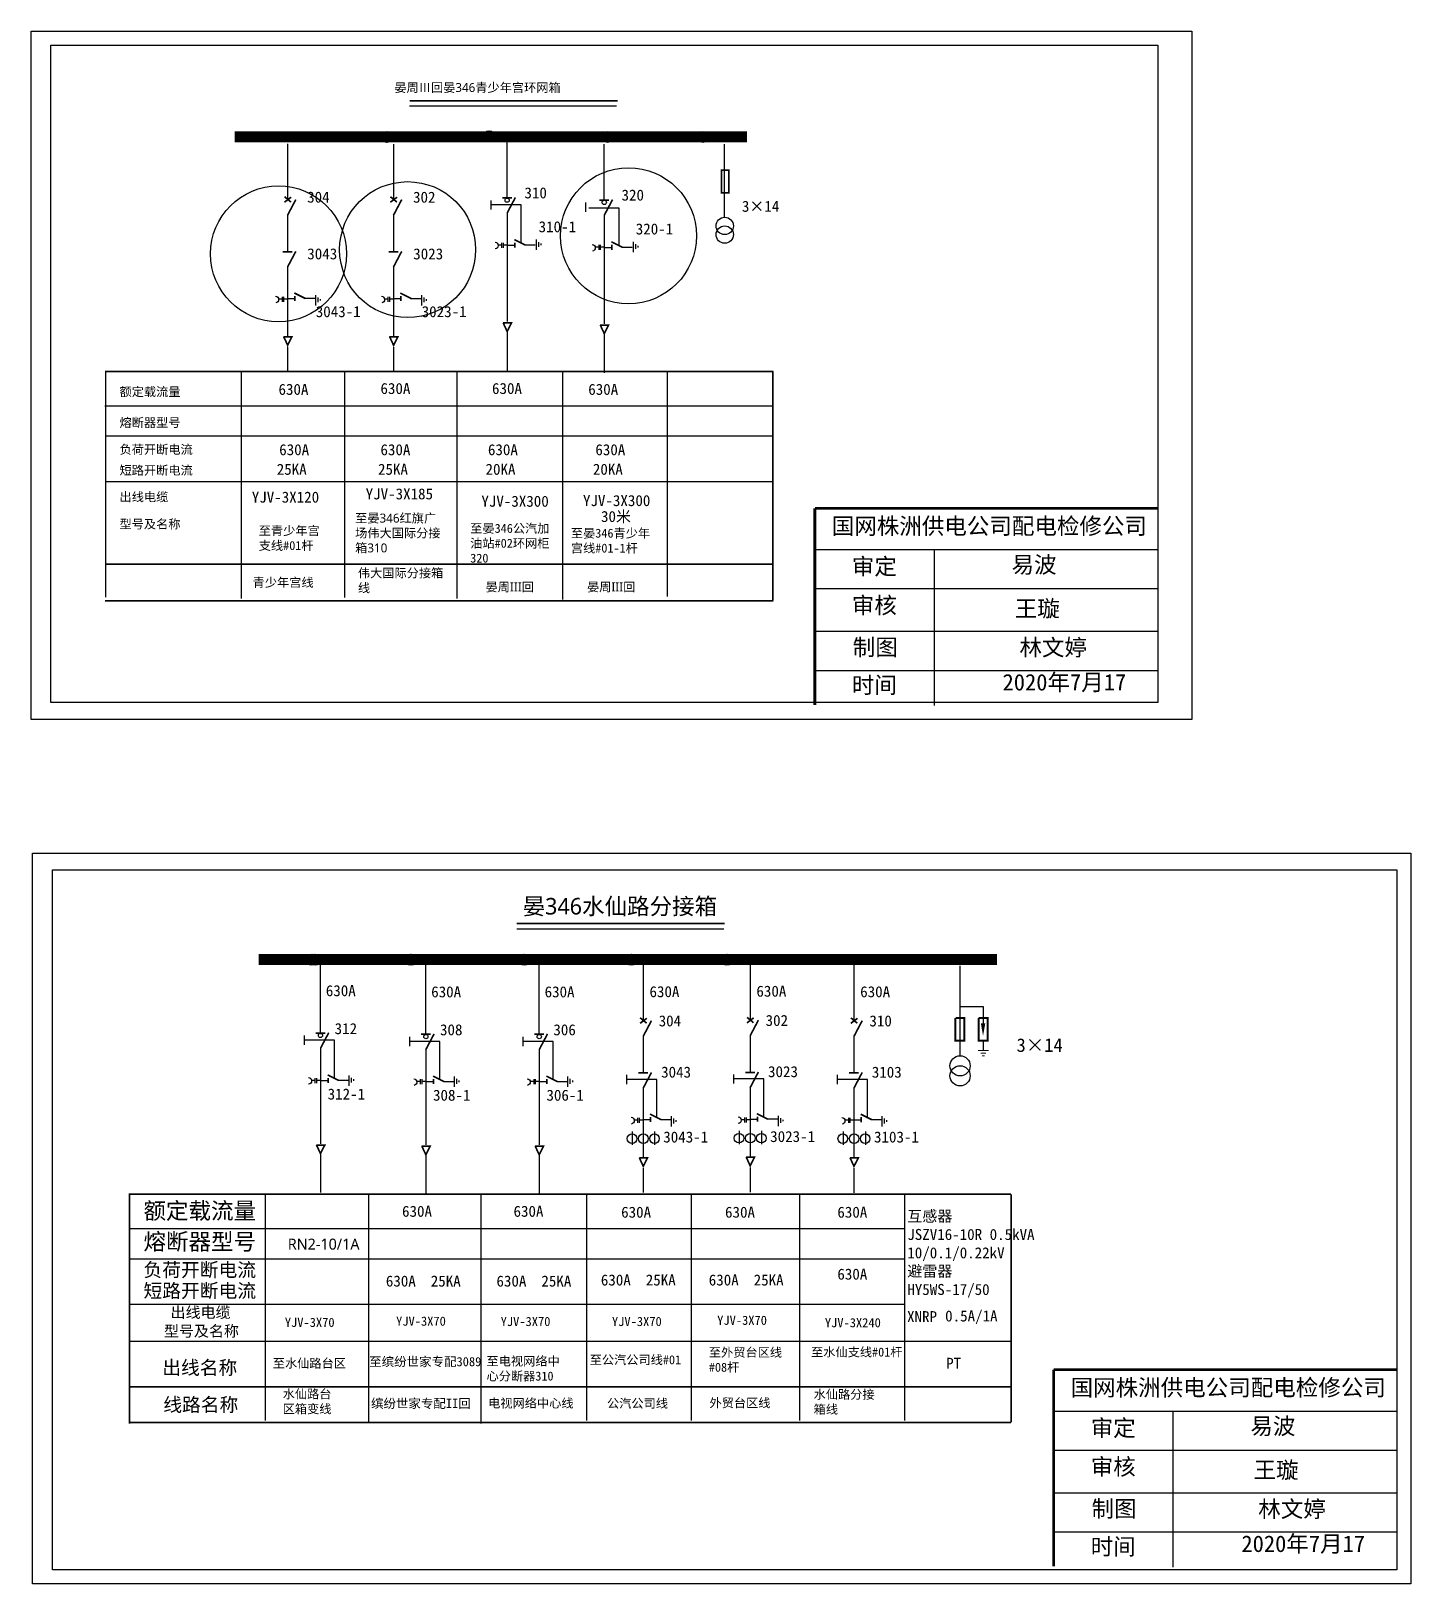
# Model space of a CAD drawing. Extents: x 39 to 764, y -299 to -13.
# Drawn here: x 513.7 to 764.5, y -296.6 to -14.3 of the extents above; entities that cross this region are included whole.
import ezdxf

# ---------------------------------------------------------------- set-up
doc = ezdxf.new("R2010")
doc.units = 0
doc.header["$LTSCALE"] = 0.774411
doc.linetypes.add('ACAD_ISO02W100', pattern=[15, 12, -3])
doc.linetypes.add('CENTER', pattern=[50.8, 31.75, -6.35, 6.35, -6.35])
doc.layers.get('0').update_dxf_attribs({"linetype": 'CONTINUOUS'})
doc.layers.add('2', color=7, linetype='CONTINUOUS')
doc.styles.add('_txtstyle_1.63_0_0', font='simsun.ttc', dxfattribs={"height": 1.625415})
doc.styles.add('_txtstyle_200.00_0_0200', font='simsun.ttc', dxfattribs={"height": 200})
doc.styles.add('HZ', font='msyh.ttf')
doc.styles.add('KaiTi_txtstyle_1.66_0_0', font='simkai.ttf', dxfattribs={"height": 1.661575})
doc.styles.add('KaiTi_txtstyle_2.00_0_0', font='simkai.ttf', dxfattribs={"height": 2})
doc.styles.get("Standard").update_dxf_attribs({"font": 'simkai.ttf', "height": 2.5})
doc.styles.add('STYLE1', font='txt.shx', dxfattribs={"height": 2.6})
doc.styles.add('字体', font='simkai_0.ttf', dxfattribs={"height": 2.5})
doc.styles.add('微软雅黑_txtstyle_1.63_0_0', font='msyh.ttf', dxfattribs={"height": 1.625415})
doc.styles.add('楷体_GB2312_txtstyle_3.00_0_0', font='simkai_0.ttf', dxfattribs={"height": 3})

# ---------------------------------------------------------------- blocks, each defined once
blk = doc.blocks.new('JD')
for points in [[(-2, 0.2), (-2, -0.2), (2, 0.2), (2, -0.2)], [(1, -1.2), (1, -0.8), (-1, -1.2), (-1, -0.8)], [(-0.5, -1.8), (-0.5, -2.2), (0.5, -1.8), (0.5, -2.2)]]:
    blk.add_trace(points)

msp = doc.modelspace()

# ---------------------------------------------------------------- linework, layer by layer
for p, q in [((560.35, -34.85), (560.35, -44.99)), ((579.6, -34.86), (579.6, -44.99)), ((600.2, -34.47), (600.2, -44.61)), ((617.85, -34.87), (617.85, -45.01)), ((639.72, -34.86), (639.72, -48.15)), ((560.35, -47.71), (560.35, -54.36)), ((579.6, -47.72), (579.6, -54.36)), ((600.25, -47.34), (600.25, -67.13)), ((617.9, -47.74), (617.9, -67.53)), ((600.25, -53.24), (601.64, -53.24)), ((603.45, -53.2), (605.33, -53.2)), ((621.1, -53.6), (622.98, -53.6)), ((617.9, -53.64), (619.29, -53.64)), ((560.35, -57.12), (560.35, -69.79)), ((560.35, -57.15), (560.35, -57.38)), ((579.6, -57.13), (579.6, -69.79)), ((579.6, -57.16), (579.6, -57.39)), ((560.27, -62.94), (561.66, -62.94)), ((563.47, -62.9), (565.35, -62.9)), ((579.52, -62.95), (580.91, -62.95)), ((582.71, -62.91), (584.6, -62.91)), ((600.25, -68.92), (600.25, -76.02)), ((617.9, -69.32), (617.9, -76.42)), ((551.91, -76.38), (551.91, -117.47)), ((570.7, -76.38), (570.7, -117.28)), ((591.11, -76.38), (591.11, -117.47)), ((610.31, -76.38), (610.31, -117.66)), ((629.34, -76.38), (629.34, -117.09)), ((527.14, -82.43), (648.53, -82.43)), ((527.44, -87.92), (648.53, -87.92)), ((527.44, -96.19), (648.53, -96.19)), ((566.28, -183.92), (566.28, -196.43)), ((585.42, -184.13), (585.42, -196.64)), ((606.03, -184.13), (606.03, -196.64)), ((624.98, -184.1), (624.98, -194.23)), ((644.41, -184.01), (644.41, -194.15)), ((663.28, -184.11), (663.28, -194.24)), ((624.98, -196.96), (624.98, -203.6)), ((644.41, -196.88), (644.41, -203.52)), ((663.28, -196.97), (663.28, -203.61)), ((566.33, -199.16), (566.33, -216.58)), ((585.48, -199.37), (585.48, -216.79)), ((606.09, -199.37), (606.09, -216.79)), ((566.33, -205.06), (567.72, -205.06)), ((569.53, -205.02), (571.41, -205.02)), ((585.48, -205.28), (586.87, -205.28)), ((588.68, -205.24), (590.56, -205.24)), ((606.09, -205.28), (607.47, -205.28)), ((609.28, -205.24), (611.16, -205.24)), ((624.98, -206.37), (624.98, -219.04)), ((624.98, -206.4), (624.98, -206.63)), ((644.41, -206.29), (644.41, -218.95)), ((644.41, -206.31), (644.41, -206.54)), ((663.28, -206.38), (663.28, -219.04)), ((663.28, -206.41), (663.28, -206.64)), ((622.99, -214.32), (622.99, -216.76)), ((624.9, -212.19), (626.29, -212.19)), ((627.06, -214.32), (627.06, -216.76)), ((628.1, -212.15), (629.98, -212.15)), ((642.42, -214.23), (642.42, -216.67)), ((644.34, -212.1), (645.72, -212.1)), ((646.49, -214.23), (646.49, -216.67)), ((647.53, -212.06), (649.41, -212.06)), ((661.29, -214.33), (661.29, -216.77)), ((663.2, -212.2), (664.58, -212.2)), ((665.35, -214.33), (665.35, -216.77)), ((666.39, -212.16), (668.27, -212.16)), ((566.33, -218.37), (566.33, -225.46)), ((585.48, -218.58), (585.48, -225.67)), ((606.08, -218.58), (606.08, -225.67)), ((556.25, -225.95), (556.25, -266.87)), ((575.05, -225.95), (575.05, -267.25)), ((595.46, -225.95), (595.46, -267.44)), ((614.65, -225.95), (614.65, -266.87)), ((633.69, -225.95), (633.69, -266.87)), ((653.4, -225.95), (653.4, -266.87)), ((672.44, -225.95), (672.44, -266.87)), ((531.49, -231.99), (672.44, -231.99)), ((531.78, -237.48), (672.44, -237.48)), ((531.78, -245.75), (672.44, -245.75)), ((531.63, -252.48), (691.67, -252.48))]:
    msp.add_line(p, q)
at = {"linetype": 'Continuous'}
for p, q in [((605.5, -52.23), (605.5, -54.11)), ((605.94, -52.67), (605.94, -53.54)), ((606.38, -52.96), (606.38, -53.25)), ((623.16, -52.63), (623.16, -54.51)), ((623.59, -53.07), (623.59, -53.94)), ((624.03, -53.36), (624.03, -53.65)), ((565.43, -62.32), (565.43, -64.2)), ((565.86, -62.75), (565.86, -63.62)), ((566.3, -63.04), (566.3, -63.33)), ((584.68, -62.32), (584.68, -64.21)), ((585.11, -62.76), (585.11, -63.63)), ((585.55, -63.05), (585.55, -63.34)), ((656.2, -108.58), (718.56, -108.58)), ((677.84, -108.59), (677.84, -136.92)), ((656.2, -115.68), (718.56, -115.68)), ((656.2, -123.43), (718.56, -123.43)), ((656.2, -130.53), (718.56, -130.53)), ((571.48, -204.14), (571.48, -206.02)), ((571.91, -204.57), (571.91, -205.44)), ((572.35, -204.86), (572.35, -205.15)), ((590.63, -204.35), (590.63, -206.24)), ((591.06, -204.79), (591.06, -205.66)), ((591.5, -205.08), (591.5, -205.37)), ((611.23, -204.35), (611.23, -206.24)), ((611.67, -204.79), (611.67, -205.66)), ((612.1, -205.08), (612.1, -205.37)), ((630.06, -211.57), (630.06, -213.45)), ((649.49, -211.48), (649.49, -213.36)), ((668.35, -211.57), (668.35, -213.46)), ((630.49, -212), (630.49, -212.87)), ((630.93, -212.29), (630.93, -212.58)), ((649.93, -211.92), (649.93, -212.79)), ((650.36, -212.21), (650.36, -212.5)), ((668.79, -212.01), (668.79, -212.88)), ((669.22, -212.3), (669.22, -212.59)), ((699.6, -265.17), (761.97, -265.17)), ((721.25, -265.18), (721.25, -293.51)), ((699.6, -272.27), (761.97, -272.27)), ((699.6, -280.02), (761.97, -280.02)), ((699.6, -287.13), (761.97, -287.13))]:
    msp.add_line(p, q, dxfattribs=at)
at = {"linetype": 'CENTER'}
for p, q in [((560.36, -71.75), (560.36, -76.21)), ((579.61, -71.76), (579.61, -76.21)), ((624.99, -221), (624.99, -225.46)), ((644.42, -220.92), (644.42, -225.37)), ((663.28, -221.01), (663.28, -225.47))]:
    msp.add_line(p, q, dxfattribs=at)
at = {"color": 0}
for p, q in [((682.53, -184.25), (682.53, -200.66)), ((682.51, -191.62), (686.74, -191.62)), ((686.74, -191.62), (686.74, -194.71)), ((686.74, -197.96), (686.74, -199.56))]:
    msp.add_line(p, q, dxfattribs=at)
at = {"linetype": 'Continuous'}
for points in [[(513.73, -14.33), (724.69, -14.33), (724.69, -139.48), (513.73, -139.48)], [(718.53, -136.4), (517.33, -136.4), (517.33, -16.89), (718.53, -16.89)], [(514.02, -163.74), (764.5, -163.74), (764.5, -296.59), (514.02, -296.59)], [(761.93, -294.02), (517.61, -294.02), (517.61, -166.81), (761.93, -166.81)]]:
    msp.add_lwpolyline(points, close=True, dxfattribs=at)
for points, const_width in [([(582.53, -27.01), (620.32, -27.01)], 0.3), ([(550.72, -33.55), (643.81, -33.55)], 2), ([(559.78, -45.43), (561, -44.52)], 0.3), ([(559.79, -44.43), (560.97, -45.41)], 0.3), ([(560.35, -47.79), (561.85, -44.95)], 0.3), ([(579.03, -45.44), (580.25, -44.52)], 0.3), ([(579.04, -44.44), (580.22, -45.42)], 0.3), ([(579.6, -47.8), (581.1, -44.95)], 0.3), ([(599.37, -44.65), (601.14, -44.65)], 0.3), ([(600.25, -47.41), (601.75, -44.57)], 0.3), ([(617.02, -45.05), (618.79, -45.05)], 0.3), ([(617.9, -47.81), (619.4, -44.97)], 0.3), ([(601.56, -52.24), (603.56, -53.24)], 0.3), ([(601.64, -52.78), (601.64, -53.7)], 0.3), ([(619.21, -52.64), (621.21, -53.64)], 0.3), ([(619.29, -53.18), (619.29, -54.1)], 0.3), ([(559.46, -54.44), (561.23, -54.44)], 0.3), ([(560.35, -57.21), (561.85, -54.37)], 0.3), ([(578.71, -54.45), (580.48, -54.45)], 0.3), ([(579.59, -57.22), (581.09, -54.37)], 0.3), ([(561.58, -61.94), (563.58, -62.94)], 0.3), ([(580.83, -61.95), (582.83, -62.95)], 0.3), ([(561.66, -62.48), (561.66, -63.4)], 0.3), ([(580.91, -62.48), (580.91, -63.41)], 0.3), ([(599.5, -67.38), (601.03, -67.38), (600.25, -68.92), (599.52, -67.35)], 0.3), ([(617.15, -67.78), (618.68, -67.78), (617.9, -69.32), (617.17, -67.75)], 0.3), ([(559.61, -69.88), (561.14, -69.88), (560.36, -71.42), (559.63, -69.85)], 0.3), ([(578.86, -69.88), (580.39, -69.88), (579.61, -71.43), (578.88, -69.86)], 0.3), ([(527.14, -76.18), (648.6, -76.18)], 0.3), ([(527.29, -117.28), (527.29, -76.18)], 0.3), ([(648.53, -76.18), (648.53, -117.85)], 0.3), ([(648.6, -111.2), (527.14, -111.2)], 0.3), ([(648.6, -117.87), (527.14, -117.87)], 0.3), ([(601.99, -176.57), (639.79, -176.57)], 0.3), ([(555.07, -183.11), (689.27, -183.11)], 2), ([(624.41, -194.68), (625.63, -193.77)], 0.3), ([(624.42, -193.68), (625.6, -194.66)], 0.3), ([(624.98, -197.04), (626.48, -194.2)], 0.3), ([(643.84, -194.6), (645.06, -193.68)], 0.3), ([(643.85, -193.6), (645.03, -194.57)], 0.3), ([(644.41, -196.95), (645.91, -194.11)], 0.3), ([(662.7, -194.69), (663.92, -193.78)], 0.3), ([(662.72, -193.69), (663.89, -194.67)], 0.3), ([(663.28, -197.05), (664.78, -194.2)], 0.3), ([(565.45, -196.47), (567.22, -196.47)], 0.3), ([(566.33, -199.24), (567.83, -196.39)], 0.3), ([(584.6, -196.68), (586.37, -196.68)], 0.3), ([(585.48, -199.45), (586.98, -196.6)], 0.3), ([(605.2, -196.68), (606.97, -196.68)], 0.3), ([(606.09, -199.45), (607.59, -196.6)], 0.3), ([(567.64, -204.06), (569.64, -205.06)], 0.3), ([(567.72, -204.6), (567.72, -205.52)], 0.3), ([(586.79, -204.28), (588.79, -205.28)], 0.3), ([(586.87, -204.82), (586.87, -205.74)], 0.3), ([(607.39, -204.28), (609.39, -205.28)], 0.3), ([(607.47, -204.82), (607.47, -205.74)], 0.3), ([(624.09, -203.69), (625.86, -203.69)], 0.3), ([(624.98, -206.46), (626.48, -203.62)], 0.3), ([(643.52, -203.61), (645.29, -203.61)], 0.3), ([(644.41, -206.38), (645.91, -203.53)], 0.3), ([(662.38, -203.7), (664.15, -203.7)], 0.3), ([(663.27, -206.47), (664.77, -203.62)], 0.3), ([(626.21, -211.19), (628.21, -212.19)], 0.3), ([(626.29, -211.73), (626.29, -212.65)], 0.3), ([(645.64, -211.1), (647.64, -212.1)], 0.3), ([(645.72, -211.64), (645.72, -212.56)], 0.3), ([(664.5, -211.2), (666.5, -212.2)], 0.3), ([(664.58, -211.74), (664.58, -212.66)], 0.3), ([(565.58, -216.82), (567.11, -216.82), (566.33, -218.37), (565.6, -216.79)], 0.3), ([(584.73, -217.03), (586.26, -217.03), (585.48, -218.58), (584.75, -217.01)], 0.3), ([(605.33, -217.03), (606.86, -217.03), (606.08, -218.58), (605.35, -217.01)], 0.3), ([(624.25, -219.13), (625.77, -219.13), (624.99, -220.67), (624.26, -219.1)], 0.3), ([(643.68, -219.04), (645.2, -219.04), (644.42, -220.59), (643.7, -219.01)], 0.3), ([(662.54, -219.13), (664.07, -219.13), (663.28, -220.68), (662.56, -219.11)], 0.3), ([(531.49, -225.75), (691.83, -225.75)], 0.3), ([(531.63, -267.44), (531.64, -225.75)], 0.3), ([(691.83, -225.75), (691.83, -267.24)], 0.3), ([(691.83, -260.76), (531.49, -260.76)], 0.3), ([(691.83, -267.24), (531.49, -267.24)], 0.3)]:
    msp.add_lwpolyline(points, dxfattribs=dict(const_width=const_width))
for points in [[(582.53, -27.93), (620.14, -27.93)], [(597.3, -45.1), (597.3, -46.77)], [(614.52, -45.48), (614.52, -47.16)], [(599.25, -53.23), (598.61, -53.23)], [(599.25, -52.81), (599.25, -53.72)], [(599.53, -52.81), (599.53, -53.72)], [(600.25, -53.23), (599.53, -53.23)], [(616.9, -53.63), (616.26, -53.63)], [(616.9, -53.21), (616.9, -54.12)], [(617.18, -53.21), (617.18, -54.12)], [(617.9, -53.63), (617.18, -53.63)], [(559.34, -63.04), (558.71, -63.04)], [(559.34, -62.62), (559.34, -63.53)], [(559.62, -62.62), (559.62, -63.53)], [(560.35, -63.04), (559.62, -63.04)], [(578.59, -63.05), (577.96, -63.05)], [(578.59, -62.63), (578.59, -63.54)], [(578.87, -62.63), (578.87, -63.54)], [(579.6, -63.05), (578.87, -63.05)], [(601.99, -177.5), (639.6, -177.5)], [(563.38, -196.92), (563.38, -198.59)], [(582.53, -197.13), (582.53, -198.81)], [(603.13, -197.13), (603.13, -198.81)], [(565.33, -205.05), (564.69, -205.05)], [(565.33, -204.63), (565.33, -205.54)], [(565.61, -204.63), (565.61, -205.54)], [(566.33, -205.05), (565.61, -205.05)], [(584.47, -205.26), (583.84, -205.26)], [(584.47, -204.84), (584.47, -205.75)], [(584.76, -204.84), (584.76, -205.75)], [(585.48, -205.26), (584.76, -205.26)], [(605.08, -205.26), (604.45, -205.26)], [(605.08, -204.84), (605.08, -205.75)], [(605.36, -204.84), (605.36, -205.75)], [(606.08, -205.26), (605.36, -205.26)], [(621.95, -204.05), (621.95, -205.72)], [(641.38, -203.96), (641.38, -205.63)], [(660.24, -204.06), (660.24, -205.73)], [(623.97, -212.29), (623.34, -212.29)], [(623.97, -211.87), (623.97, -212.78)], [(624.25, -211.87), (624.25, -212.78)], [(624.98, -212.29), (624.25, -212.29)], [(643.41, -212.2), (642.77, -212.2)], [(643.41, -211.78), (643.41, -212.7)], [(643.69, -211.78), (643.69, -212.7)], [(644.41, -212.2), (643.69, -212.2)], [(662.27, -212.3), (661.63, -212.3)], [(662.27, -211.88), (662.27, -212.79)], [(662.55, -211.88), (662.55, -212.79)], [(663.27, -212.3), (662.55, -212.3)]]:
    msp.add_lwpolyline(points)
at = {"const_width": 0.3}
msp.add_lwpolyline([(639.19, -43.71), (639.19, -39.62), (640.56, -39.62), (640.56, -43.71)], close=True, dxfattribs=at)
at = {"linetype": 'ACAD_ISO02W100'}
for points in [[(602.79, -52.77), (602.79, -45.94), (597.3, -45.94)], [(620.61, -53.37), (620.61, -46.53), (615.12, -46.53)], [(568.87, -204.59), (568.87, -197.76), (563.38, -197.76)], [(588.01, -204.81), (588.01, -197.97), (582.53, -197.97)], [(608.62, -204.81), (608.62, -197.97), (603.13, -197.97)], [(627.44, -211.72), (627.44, -204.88), (621.95, -204.88)], [(646.87, -211.63), (646.87, -204.8), (641.38, -204.8)], [(665.73, -211.73), (665.73, -204.89), (660.24, -204.89)]]:
    msp.add_lwpolyline(points, dxfattribs=at)
for points in [[(598.08, -52.71, -0.877934), (598.1, -53.93)], [(615.73, -53.11, -0.877934), (615.75, -54.33)], [(558.17, -62.53, -0.877934), (558.2, -63.74)], [(577.42, -62.53, -0.877934), (577.45, -63.75)], [(564.16, -204.53, -0.877934), (564.18, -205.75)], [(583.3, -204.75, -0.877934), (583.33, -205.96)], [(603.91, -204.75, -0.877934), (603.93, -205.96)], [(642.24, -211.69, -0.877934), (642.26, -212.91)], [(622.8, -211.77, -0.877934), (622.83, -212.99)], [(661.1, -211.78, -0.877934), (661.12, -213)]]:
    msp.add_lwpolyline(points, format="xyb")
at = {"linetype": 'Continuous', "const_width": 0.5}
for points in [[(656.16, -101.07), (656.16, -136.8)], [(656.2, -101.07), (718.56, -101.07)], [(699.56, -257.66), (699.56, -293.39)], [(699.6, -257.66), (761.97, -257.66)]]:
    msp.add_lwpolyline(points, dxfattribs=at)
at = {"color": 0, "const_width": 0.349}
for points in [[(681.69, -193.73), (681.69, -197.86), (683.34, -197.86), (683.34, -193.73), (681.74, -193.73)], [(685.92, -193.73), (685.92, -197.86), (687.57, -197.86), (687.57, -193.73), (685.97, -193.73)]]:
    msp.add_lwpolyline(points, dxfattribs=at)
at = {"color": 0}
msp.add_lwpolyline([(686.74, -194.66, 0.814, 0, 0), (686.74, -196.98, 0, 0, 0)], format="xyseb", dxfattribs=at)
for centre, radius in [((578.34, -33.57), 0.996), ((578.43, -33.57), 0.996), ((596.94, -33.47), 0.996), ((597.03, -33.47), 0.996), ((618.49, -33.57), 0.996), ((635.84, -33.57), 0.996), ((600.25, -45.07), 0.384), ((617.9, -45.47), 0.384), ((564.73, -183.13), 0.996), ((565.35, -183.13), 0.996), ((582.69, -183.13), 0.996), ((582.78, -183.13), 0.996), ((603.37, -183.13), 0.996), ((622.84, -183.13), 0.996), ((640.19, -183.13), 0.996), ((566.33, -196.89), 0.384), ((585.48, -197.1), 0.384), ((606.09, -197.1), 0.384), ((622.95, -215.65), 0.866), ((625, -215.65), 0.866), ((627.02, -215.65), 0.866), ((642.38, -215.56), 0.866), ((644.44, -215.56), 0.866), ((646.45, -215.56), 0.866), ((661.24, -215.65), 0.866), ((663.3, -215.65), 0.866), ((665.31, -215.65), 0.866)]:
    msp.add_circle(centre, radius)
at = {"color": 1, "linetype": 'Continuous'}
for centre in [(622.31, -51.54), (582.17, -54.06), (558.7, -54.82)]:
    msp.add_circle(centre, 12.36, dxfattribs=at)
at = {"color": 0}
for centre in [(682.56, -202.41), (682.56, -204.23)]:
    msp.add_circle(centre, 1.83, dxfattribs=at)
at = {"layer": '2'}
for centre in [(639.79, -49.75), (639.79, -51.32)]:
    msp.add_circle(centre, 1.57, dxfattribs=at)

# ---------------------------------------------------------------- block references
at = {"color": 0, "xscale": 0.4881768819863055, "yscale": 0.4881768819186618, "zscale": 0.4881768820053969}
msp.add_blockref('JD', (686.77, -199.63), dxfattribs=at)

# ---------------------------------------------------------------- texts
for s, height, style, p in [('晏周Ⅲ回晏346青少年宫环网箱', 1.6254, '微软雅黑_txtstyle_1.63_0_0', (579.75, -25.4)), ('额定载流量', 1.625, '微软雅黑_txtstyle_1.63_0_0', (529.81, -80.69)), ('熔断器型号', 1.625, '微软雅黑_txtstyle_1.63_0_0', (529.81, -86.3)), ('负荷开断电流', 1.625, '微软雅黑_txtstyle_1.63_0_0', (529.81, -91.18)), ('短路开断电流', 1.625, '微软雅黑_txtstyle_1.63_0_0', (529.81, -94.97)), ('出线电缆', 1.625, '微软雅黑_txtstyle_1.63_0_0', (529.81, -99.81)), ('型号及名称', 1.625, '微软雅黑_txtstyle_1.63_0_0', (529.81, -104.75)), ('青少年宫线', 1.625, '微软雅黑_txtstyle_1.63_0_0', (554, -115.35)), ('晏周III回', 1.625, '微软雅黑_txtstyle_1.63_0_0', (596.32, -116.17)), ('晏周III回', 1.625, '微软雅黑_txtstyle_1.63_0_0', (614.76, -116.17)), ('晏346水仙路分接箱', 3, 'HZ', (603.06, -174.9)), ('额定载流量', 3, 'HZ', (534.16, -230.25)), ('熔断器型号', 3, 'HZ', (534.16, -235.86)), ('RN2-10/1A', 2, 'HZ', (560.39, -235.82)), ('负荷开断电流', 2.5, 'HZ', (534.16, -240.74)), ('短路开断电流', 2.5, 'HZ', (534.16, -244.54)), ('出线电缆', 2, 'HZ', (539.08, -248.22)), ('型号及名称', 2, 'HZ', (537.87, -251.63)), ('出线名称', 2.5, 'HZ', (537.57, -258.52)), ('线路名称', 2.5, 'HZ', (537.76, -265.26))]:
    msp.add_text(s, height=height, dxfattribs=dict(style=style)).set_placement(p)
for s, height, p in [('304', 2, (563.9, -45.51)), ('302', 2, (583.15, -45.52)), ('310', 2, (603.39, -44.74)), ('320', 2, (621.04, -45.14)), ('3×14', 2, (642.91, -47.18)), ('310-1', 2, (605.97, -50.9)), ('320-1', 2, (623.62, -51.3)), ('3043', 2, (563.93, -55.82)), ('3023', 2, (583.18, -55.83)), ('3043-1', 2, (565.47, -66.33)), ('3023-1', 2, (584.72, -66.33)), ('630A', 2, (558.7, -80.45)), ('630A', 2, (577.23, -80.29)), ('630A', 2, (597.5, -80.29)), ('630A', 2, (614.99, -80.45)), ('630A', 2, (558.83, -91.42)), ('630A', 2, (577.23, -91.42)), ('630A', 2, (596.76, -91.42)), ('630A', 2, (616.28, -91.42)), ('25KA', 2, (558.38, -94.98)), ('25KA', 2, (576.78, -94.98)), ('20KA', 2, (596.32, -94.98)), ('20KA', 2, (615.83, -94.98)), ('YJV-3X120', 2, (553.84, -100.04)), ('YJV-3X185', 2, (574.54, -99.45)), ('YJV-3X300', 2, (595.57, -100.79)), ('YJV-3X300', 2, (614.03, -100.67)), ('30米', 2, (617.31, -103.56)), ('630A', 2, (567.3, -189.75)), ('630A', 2, (586.45, -189.96)), ('630A', 2, (607.06, -189.96)), ('630A', 2, (626.12, -189.93)), ('630A', 2, (645.55, -189.84)), ('630A', 2, (664.41, -189.94)), ('312', 2, (568.9, -196.65)), ('304', 2, (627.79, -195.24)), ('302', 2, (647.22, -195.16)), ('310', 2, (666.08, -195.25)), ('308', 2, (588.05, -196.86)), ('306', 2, (608.65, -196.86)), ('3043', 2, (628.23, -204.55)), ('3023', 2, (647.66, -204.47)), ('3103', 2, (666.52, -204.56)), ('312-1', 2, (567.63, -208.54)), ('308-1', 2, (586.78, -208.75)), ('306-1', 2, (607.39, -208.75)), ('3043-1', 2, (628.62, -216.35)), ('3023-1', 2, (648.05, -216.26)), ('3103-1', 2, (666.92, -216.35)), ('630A', 2, (581.15, -229.85)), ('630A', 2, (601.41, -229.85)), ('630A', 2, (620.97, -230.01)), ('630A', 2, (639.85, -230.01)), ('630A', 2, (660.26, -230.01)), ('630A', 2, (660.26, -241.27)), ('630A  25KA', 2, (578.21, -242.53)), ('630A  25KA', 2, (598.31, -242.53)), ('630A  25KA', 2, (617.28, -242.34)), ('630A  25KA', 2, (636.89, -242.34)), ('YJV-3X70', 1.662, (559.85, -249.87)), ('YJV-3X70', 1.662, (580.07, -249.65)), ('YJV-3X70', 1.662, (599.07, -249.71)), ('YJV-3X70', 1.662, (619.3, -249.71)), ('YJV-3X70', 1.662, (638.42, -249.49)), ('YJV-3X240', 1.662, (657.99, -249.93)), ('XNRP', 2, (672.93, -249)), ('0.5A/1A', 2, (679.85, -248.88))]:
    msp.add_text(s, height=height).set_placement(p)
at = {"color": 0}
msp.add_text('3×14', height=2.469, dxfattribs=at).set_placement((692.82, -199.88))
at = {"attachment_point": 1, "style": '微软雅黑_txtstyle_1.63_0_0'}
for s, insert, char_height, width in [('{\\C7;至青少年宫支线\\fKaiTi_GB2312|b0|i0|c134|p49;#01\\fMicrosoft YaHei|b0|i0|c134|p34;杆}', (555.11, -104.32), 1.6254, 11.799), ('至晏346红旗广场伟大国际分接箱310', (572.63, -102.04), 1.6254, 16.4726), ('{\\C7;至晏\\fKaiTi_GB2312|b0|i0|c134|p49;346\\fMicrosoft YaHei|b0|i0|c134|p34;公汽加油站\\fKaiTi_GB2312|b0|i0|c134|p49;#02\\fMicrosoft YaHei|b0|i0|c134|p34;环网柜\\fKaiTi_GB2312|b0|i0|c134|p49;320}', (593.54, -103.9), 1.62541, 16.4726), ('{\\fSimSun|b0|i0|c134|p2;\\C7;至晏346青少年宫线#01-1杆}', (611.83, -104.78), 1.6254, 16.4726), ('伟大国际分接箱线', (573.13, -112.02), 1.625, 16.4726)]:
    msp.add_mtext(s, dxfattribs=dict(at, insert=insert, char_height=char_height, width=width))
at = {"linetype": 'Continuous', "attachment_point": 1}
for s, insert, char_height, width, style in [('国网株洲供电公司配电检修公司', (659.24, -102.79), 3, 82.0179, '字体'), ('审定', (662.89, -110.14), 3, 23.4615, '字体'), ('{\\fSimSun|b0|i0|c134|p2;易波}', (691.92, -109.8), 3, 23.4615, '字体'), ('审核', (662.89, -117.2), 3, 23.4615, '字体'), ('{\\fSimSun|b0|i0|c134|p2;王璇}', (692.5, -117.78), 3, 33.0539, '字体'), ('制图', (663.06, -124.82), 3, 23.4615, '字体'), ('林文婷', (693.35, -124.87), 3, 38.7889, '楷体_GB2312_txtstyle_3.00_0_0'), ('时间', (662.89, -131.7), 3, 23.4615, '字体'), ('{\\fSimSun|b0|i0|c134|p2;2020年7月17}', (690.28, -131.19), 3, 31.0354, '楷体_GB2312_txtstyle_3.00_0_0'), ('\\A1;{\\fSimSun|b0|i0|c134|p2;互感器\\PJSZV16-10R 0.5kVA\\P10/0.1/0.22kV\\P避雷器\\PHY5WS-17/50}', (672.97, -228.73), 2, 33.191, 'KaiTi_txtstyle_2.00_0_0'), ('国网株洲供电公司配电检修公司', (702.65, -259.38), 3, 82.0179, '字体'), ('审定', (706.3, -266.73), 3, 23.4615, '字体'), ('{\\fSimSun|b0|i0|c134|p2;易波}', (735.32, -266.39), 3, 23.4615, '字体'), ('审核', (706.3, -273.79), 3, 23.4615, '字体'), ('{\\fSimSun|b0|i0|c134|p2;王璇}', (735.9, -274.37), 3, 33.0539, '字体'), ('制图', (706.46, -281.41), 3, 23.4615, '字体'), ('林文婷', (736.75, -281.46), 3, 38.7889, '楷体_GB2312_txtstyle_3.00_0_0'), ('时间', (706.3, -288.3), 3, 23.4615, '字体'), ('{\\fSimSun|b0|i0|c134|p2;2020年7月17}', (733.69, -287.78), 3, 31.0354, '楷体_GB2312_txtstyle_3.00_0_0')]:
    msp.add_mtext(s, dxfattribs=dict(at, insert=insert, char_height=char_height, width=width, style=style))
at = {"color": 1, "linetype": 'Continuous', "char_height": 1.6254, "attachment_point": 1, "style": 'STYLE1'}
for s, insert, width in [('{\\fSimSun|b0|i0|c134|p2;\\C7;至外贸台区线\\fKaiTi_GB2312|b0|i0|c134|p49;#08\\fSimSun|b0|i0|c134|p2;杆}', (636.91, -253.68), 16.4726), ('{\\fKaiTi|b0|i0|c134|p49;\\C7;至水仙支线\\fKaiTi_GB2312|b0|i0|c134|p49;#01\\fKaiTi|b0|i0|c134|p49;杆}', (655.48, -253.62), 16.4726), ('{\\fKaiTi_GB2312|b0|i0|c134|p49;\\C7;至水仙路台区}', (557.66, -255.65), 16.4726), ('{\\fKaiTi|b0|i0|c134|p49;\\C7;至电视网络中心分断器310}', (596.5, -255.28), 15.0572), ('{\\fKaiTi_GB2312|b0|i0|c134|p49;\\C7;水仙路台区箱变线}', (559.46, -261.24), 9.1266), ('{\\fKaiTi_GB2312|b0|i0|c134|p49;\\C7;电视网络中心线}', (596.8, -262.91), 16.4726), ('{\\fKaiTi_GB2312|b0|i0|c134|p49;\\C7;公汽公司线}', (618.4, -262.94), 11.4375), ('{\\fKaiTi_GB2312|b0|i0|c134|p49;\\C7;外贸台区线}', (637.02, -262.86), 16.4726)]:
    msp.add_mtext(s, dxfattribs=dict(at, insert=insert, width=width))
at = {"color": 7, "width": 21.884, "attachment_point": 1, "style": 'KaiTi_txtstyle_1.66_0_0'}
for s, insert, char_height in [('{\\fKaiTi_GB2312|b0|i0|c134|p49;至缤纷世家专配3089}', (575.18, -255.35), 1.6616), ('缤纷世家专配II回', (575.51, -262.94), 1.662)]:
    msp.add_mtext(s, dxfattribs=dict(at, insert=insert, char_height=char_height))
at = {"color": 18, "linetype": 'Continuous', "true_color": 0x000000, "insert": (615.25, -255.03), "char_height": 1.6254, "width": 21.884, "attachment_point": 1, "style": '_txtstyle_1.63_0_0'}
msp.add_mtext('{\\fKaiTi|b0|i0|c134|p49;\\C7;至公汽公司线#01}', dxfattribs=at)
at = {"color": 7, "linetype": 'Continuous', "lineweight": 0, "ltscale": 1.068902, "insert": (680.03, -255.48), "char_height": 2, "attachment_point": 1, "style": '_txtstyle_200.00_0_0200'}
msp.add_mtext('PT', dxfattribs=at)
at = {"color": 7, "linetype": 'Continuous', "insert": (655.95, -261.32), "char_height": 1.6254, "width": 11.4375, "attachment_point": 1, "style": '_txtstyle_1.63_0_0'}
msp.add_mtext('{\\fKaiTi_GB2312|b0|i0|c134|p49;\\C7;水仙路分接箱线}', dxfattribs=at)

doc.saveas('drawing.dxf')
